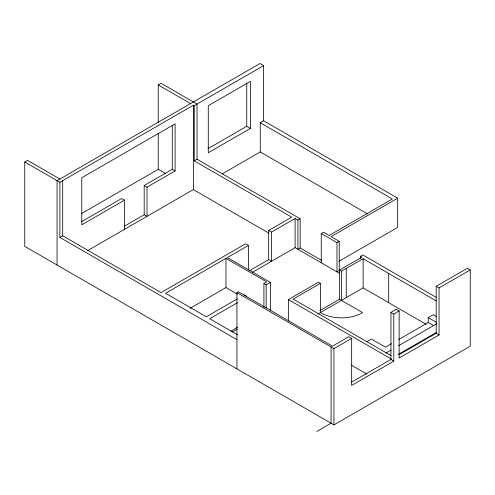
<?xml version="1.0" encoding="UTF-8"?>
<svg xmlns="http://www.w3.org/2000/svg" width="495" height="495" viewBox="0 0 495 495"><rect width="100%" height="100%" fill="white"/><g stroke="black" fill="none" stroke-linecap="round" stroke-linejoin="round"><path stroke-width="0.74" d="M398.933 354.835L436.182 333.333L436.182 286.277L467.379 268.265L470.25 269.923L470.25 346.184L333.946 424.877L24.75 246.368L24.75 161.995L27.559 160.374L59.876 179.029M158.239 122.506L158.239 84.923L161.054 83.302L197.035 104.074L197.035 159.242L300.168 218.784L300.168 247.989L321.496 260.302M24.75 161.995L59.883 182.278L193.372 105.212L194.219 105.701L263.637 65.618L263.637 120.786L397.683 198.179L397.683 227.384L339.075 261.224M81.564 213.562L158.239 169.296L165.497 173.485M81.663 221.618L121.708 198.501L124.523 200.122L124.523 229.327M124.35 226.178L144.187 214.725L144.187 185.52L172.291 169.296L175.106 170.924L175.106 123.868L81.805 177.736L81.805 224.786L124.523 200.122M207.956 148.704L246.764 126.299L250.427 128.409L250.427 81.359L208.277 105.695L208.277 152.751L250.427 128.409M59.883 182.278L59.883 237.445L62.698 235.818L161.054 292.607L245.644 243.769L248.459 245.396L248.459 269.985M144.187 185.52L147.003 187.147L175.106 170.924M194.219 105.701L194.219 160.863L197.035 159.242M367.661 213.945L260.265 151.94L260.265 122.735L263.637 120.786M87.293 250.823L193.372 189.579L268.983 233.232M222.323 173.844L260.265 151.94M249.591 270.697L268.686 259.671L268.686 230.466L291.728 217.163L194.219 160.863M263.915 307.346L263.915 283.524L266.725 281.903L225.974 258.371L165.553 293.257L206.304 316.781L237.588 298.72M248.459 245.396L227.378 257.561L270.375 282.385L270.375 310.823M268.686 230.466L271.501 232.093L295.107 218.462L297.916 220.083L300.168 218.784M190.123 308.28L225.974 287.576L237.334 294.135M252.407 272.318L295.107 247.667L339.601 273.358M321.243 262.758L321.243 233.553L323.495 232.248L329.113 235.496L392.343 198.99L260.265 122.735M300.168 247.989L297.916 249.288L297.916 220.083M397.683 198.179L331.081 236.629L339.23 241.337L339.23 270.542L336.977 271.842L336.977 242.637L321.243 233.553M236.932 368.868L236.932 292.613L238.343 291.796L332.485 346.147L348.783 336.736L351.654 338.394L351.654 385.45L393.81 361.115L393.81 314.059L399.149 310.978L399.149 358.027L439.053 334.991L439.053 287.935L470.25 269.923M336.977 242.637L339.23 241.337M263.915 283.524L266.162 284.823L270.375 282.385M237.445 302.699L209.676 318.731L237.575 334.837M231.035 331.062L237.643 327.245M360.583 258.569L360.583 256.268L362.835 254.962L436.083 297.254M232.44 331.873L237.068 329.2M288.362 321.107L288.362 299.586L318.433 282.224L320.401 283.363L320.401 312.568A28.871 16.669 0 0 0 362.55 312.568L339.508 299.258L319.751 310.668M339.508 299.258L339.508 270.053L361.987 257.078L360.583 256.268M320.401 283.363L293.139 299.098L390.982 355.583M339.508 270.053L341.476 271.192L363.113 258.699L436.188 300.886M317.74 314.102L363.113 287.904L426.152 324.299M351.456 382.245L390.939 359.457L390.939 312.401L396.272 309.319L399.149 310.978M236.932 292.613L333.946 348.622L351.654 338.394M366.857 341.717L371.448 339.063L385.5 347.174L391.508 343.709M398.852 339.465L428.231 322.505L428.231 317.635L433.274 314.727L436.596 316.645M385.784 353.139L391.124 350.058M398.469 345.813L436.534 323.841M398.469 354.29L436.528 332.318M316.744 431.492L331.075 423.219L331.075 346.964M263.637 65.618L259.974 63.509L57.067 180.656L57.067 265.023M158.239 84.923L190.556 103.585M436.182 286.277L439.053 287.935M428.231 317.635L436.213 322.245M428.231 322.505L433.552 325.574M436.182 333.333L439.053 334.991M390.939 312.401L393.81 314.059M268.686 259.671L271.501 261.298L271.501 232.093M144.187 214.725L147.003 216.352L147.003 187.147M288.362 299.586L391.496 359.129M390.939 359.457L393.81 361.115M244.239 294.878L246.491 296.177M351.438 365.205L366.795 374.071M59.883 237.445L236.932 339.663M388.686 273.463L388.686 302.668M363.113 258.699L363.113 287.904M346.253 268.432L346.253 297.637M341.476 271.192L341.476 300.397M333.946 348.622L333.946 424.877M295.107 218.462L295.107 247.667M266.162 284.823L266.162 307.878M246.764 83.104L246.764 126.299M225.974 258.371L225.974 287.576M193.372 105.212L193.372 189.579M172.291 125.328L172.291 169.296M158.239 133.248L158.239 169.296M62.698 180.656L62.698 235.818"/></g></svg>
